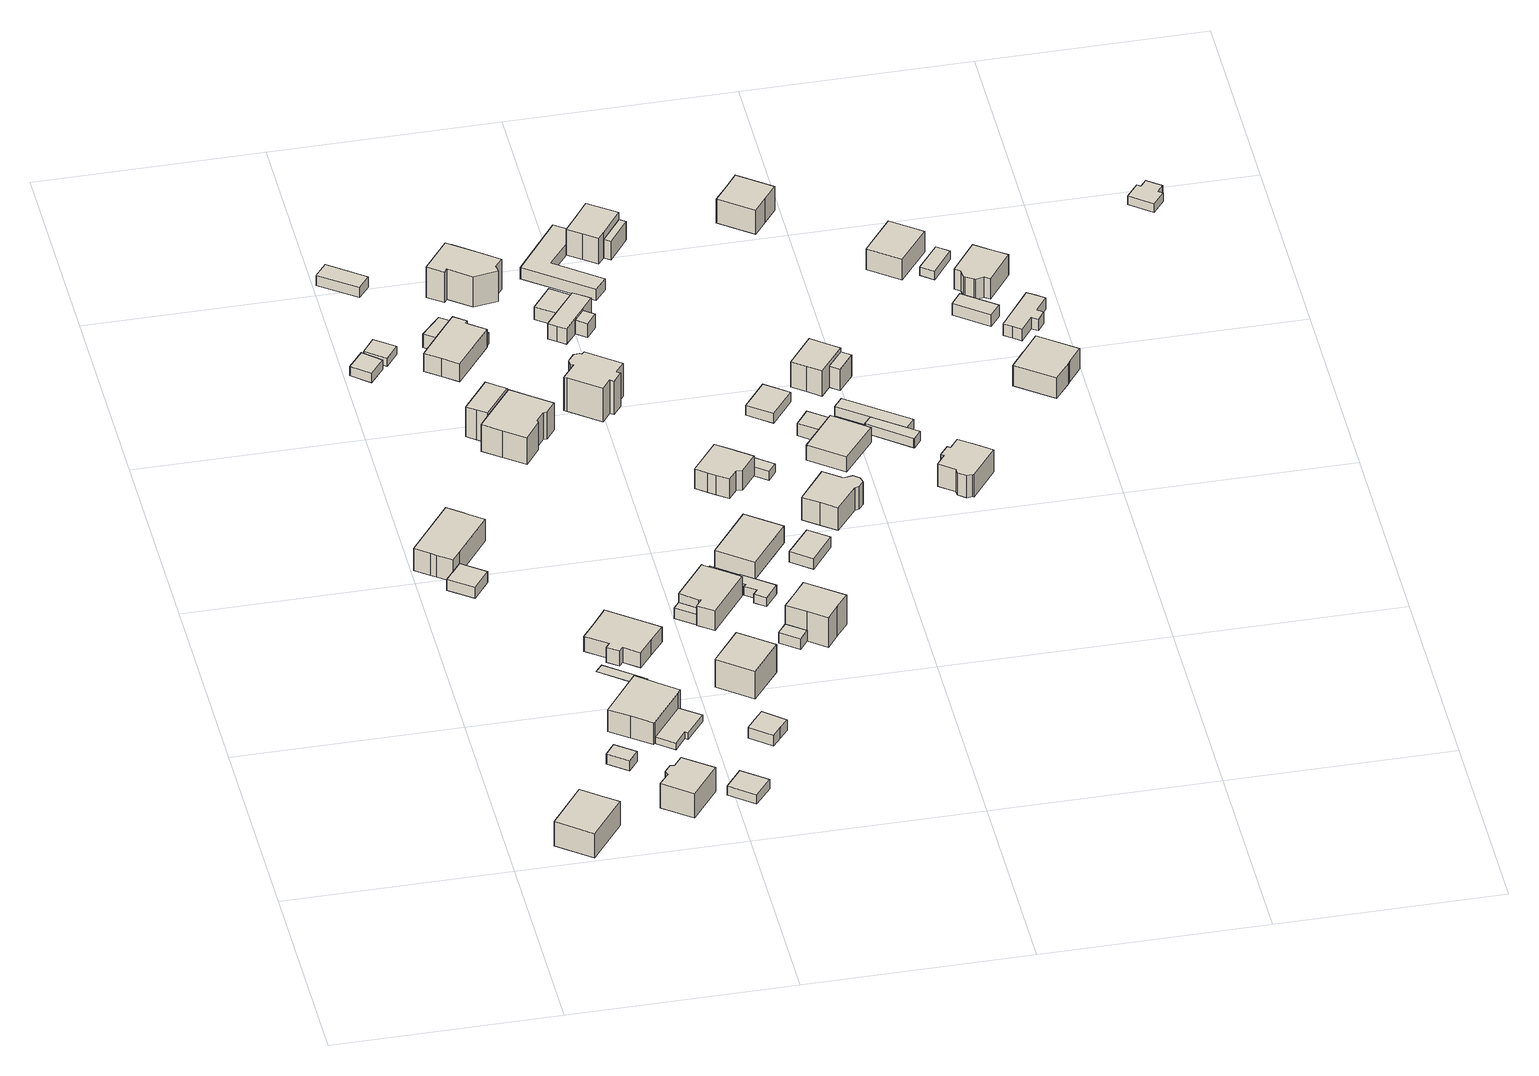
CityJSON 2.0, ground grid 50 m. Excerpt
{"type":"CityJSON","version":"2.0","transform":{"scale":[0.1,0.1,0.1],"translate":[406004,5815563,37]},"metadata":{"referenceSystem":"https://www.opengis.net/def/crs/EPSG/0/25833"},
"CityObjects":{
"building1":{"type":"Building","attributes":{"Gemeindeschluessel":"11000010","BezugspunktDach":"2200","function":"31001_1010","measuredHeight":6.83,"storeysAboveGround":1},"address":[{"country":"Germany","locality":"Berlin","thoroughfareNumber":"155","thoroughfareName":"Summter Straße"}],"geometry":[{"type":"Solid","lod":"1","boundaries":[[[[0,1,2,3,4]],[[5,6,7,8,9]],[[5,9,4,3]],[[6,5,3,2]],[[7,6,2,1]],[[8,7,1,0]],[[9,8,0,4]]]]}]},
"building2":{"type":"Building","attributes":{"Gemeindeschluessel":"11000010","BezugspunktDach":"2200","function":"31001_2463","measuredHeight":2.55,"storeysAboveGround":1},"address":[{"country":"Germany","locality":"Berlin","thoroughfareNumber":"153 (1)","thoroughfareName":"Summter Straße"}],"geometry":[{"type":"Solid","lod":"1","boundaries":[[[[10,11,12,13]],[[14,15,16,17]],[[14,17,13,12]],[[15,14,12,11]],[[16,15,11,10]],[[17,16,10,13]]]]}]},
"building3":{"type":"Building","attributes":{"Gemeindeschluessel":"11000010","BezugspunktDach":"2200","function":"31001_2463","measuredHeight":2.8,"storeysAboveGround":1},"address":[{"country":"Germany","locality":"Berlin","thoroughfareNumber":"148 (1)","thoroughfareName":"Summter Straße"}],"geometry":[{"type":"Solid","lod":"1","boundaries":[[[[18,19,20,21,22,23]],[[24,25,26,27,28,29]],[[24,29,23,22]],[[25,24,22,21]],[[26,25,21,20]],[[27,26,20,19]],[[28,27,19,18]],[[29,28,18,23]]]]}]},
"building4":{"type":"Building","attributes":{"Gemeindeschluessel":"11000010","BezugspunktDach":"2200","function":"31001_1010","measuredHeight":8.04,"storeysAboveGround":1},"address":[{"country":"Germany","locality":"Berlin","thoroughfareNumber":"148","thoroughfareName":"Summter Straße"}],"geometry":[{"type":"Solid","lod":"1","boundaries":[[[[30,31,32,33,34,35,36,37,38,39]],[[40,41,42,43,44,45,46,47,48,49]],[[40,49,39,38]],[[41,40,38,37]],[[42,41,37,36]],[[43,42,36,35]],[[44,43,35,34]],[[45,44,34,33]],[[46,45,33,32]],[[47,46,32,31]],[[48,47,31,30]],[[49,48,30,39]]]]}]},
"building5":{"type":"Building","attributes":{"Gemeindeschluessel":"11000010","BezugspunktDach":"2200","function":"31001_1010","measuredHeight":7.94,"storeysAboveGround":2},"address":[{"country":"Germany","locality":"Berlin","thoroughfareNumber":"153","thoroughfareName":"Summter Straße"}],"geometry":[{"type":"Solid","lod":"1","boundaries":[[[[50,51,52,53,54,55,56,57,58,59]],[[60,61,62,63,64,65,66,67,68,69]],[[60,69,59,58]],[[61,60,58,57]],[[62,61,57,56]],[[63,62,56,55]],[[64,63,55,54]],[[65,64,54,53]],[[66,65,53,52]],[[67,66,52,51]],[[68,67,51,50]],[[69,68,50,59]]]]}]},
"building6":{"type":"Building","attributes":{"Gemeindeschluessel":"11000010","BezugspunktDach":"2200","function":"31001_1010","measuredHeight":7.1,"storeysAboveGround":1},"address":[{"country":"Germany","locality":"Berlin","thoroughfareNumber":"151","thoroughfareName":"Summter Straße"}],"geometry":[{"type":"Solid","lod":"1","boundaries":[[[[70,71,72,73,74,75,76,77]],[[78,79,80,81,82,83,84,85]],[[78,85,77,76]],[[79,78,76,75]],[[80,79,75,74]],[[81,80,74,73]],[[82,81,73,72]],[[83,82,72,71]],[[84,83,71,70]],[[85,84,70,77]]]]}]},
"building7":{"type":"Building","attributes":{"Gemeindeschluessel":"11000010","BezugspunktDach":"2200","function":"31001_2723","measuredHeight":0.126,"storeysAboveGround":1},"address":[{"country":"Germany","locality":"Berlin","thoroughfareNumber":"149 (1)","thoroughfareName":"Summter Straße"}],"geometry":[{"type":"Solid","lod":"1","boundaries":[[[[86,87,88,89]],[[90,91,92,93]],[[90,93,89,88]],[[91,90,88,87]],[[92,91,87,86]],[[93,92,86,89]]]]}]},
"building8":{"type":"Building","attributes":{"Gemeindeschluessel":"11000010","BezugspunktDach":"2200","function":"31001_2463","measuredHeight":1.7,"storeysAboveGround":1},"address":[{"country":"Germany","locality":"Berlin","thoroughfareNumber":"151 (1)","thoroughfareName":"Summter Straße"}],"geometry":[{"type":"Solid","lod":"1","boundaries":[[[[94,95,96,97,98,99]],[[81,100,101,102,103,82]],[[81,82,99,98]],[[100,81,98,97]],[[101,100,97,96]],[[102,101,96,95]],[[103,102,95,94]],[[82,103,94,99]]]]}]},
"building9":{"type":"Building","attributes":{"Gemeindeschluessel":"11000010","BezugspunktDach":"2200","function":"51009_1611","measuredHeight":2.4,"storeysAboveGround":0},"address":[{"country":"Germany","locality":"Berlin"}],"geometry":[{"type":"Solid","lod":"1","boundaries":[[[[104,105,106,107]],[[108,109,110,111]],[[108,111,107,106]],[[109,108,106,105]],[[110,109,105,104]],[[111,110,104,107]]]]}]},
"building10":{"type":"Building","attributes":{"Gemeindeschluessel":"11000010","BezugspunktDach":"2200","function":"51009_1611","measuredHeight":2.41,"storeysAboveGround":0},"address":[{"country":"Germany","locality":"Berlin"}],"geometry":[{"type":"Solid","lod":"1","boundaries":[[[[112,113,114,115]],[[116,117,118,119]],[[116,119,115,114]],[[117,116,114,113]],[[118,117,113,112]],[[119,118,112,115]]]]}]},
"building11":{"type":"Building","attributes":{"Gemeindeschluessel":"11000010","BezugspunktDach":"2200","function":"31001_1010","measuredHeight":4.68,"storeysAboveGround":1},"address":[{"country":"Germany","locality":"Berlin","thoroughfareNumber":"149","thoroughfareName":"Summter Straße"}],"geometry":[{"type":"Solid","lod":"1","boundaries":[[[[120,121,122,123,124,125,126,127,128,129]],[[130,131,132,133,134,135,136,137,138,139]],[[130,139,129,128]],[[131,130,128,127]],[[132,131,127,126]],[[133,132,126,125]],[[134,133,125,124]],[[135,134,124,123]],[[136,135,123,122]],[[137,136,122,121]],[[138,137,121,120]],[[139,138,120,129]]]]}]},
"building12":{"type":"Building","attributes":{"Gemeindeschluessel":"11000010","BezugspunktDach":"2200","function":"31001_2463","measuredHeight":2.12,"storeysAboveGround":1},"address":[{"country":"Germany","locality":"Berlin","thoroughfareNumber":"142 (1)","thoroughfareName":"Summter Straße"}],"geometry":[{"type":"Solid","lod":"1","boundaries":[[[[140,141,142,143]],[[144,145,146,147]],[[144,147,143,142]],[[145,144,142,141]],[[146,145,141,140]],[[147,146,140,143]]]]}]},
"building13":{"type":"Building","attributes":{"Gemeindeschluessel":"11000010","BezugspunktDach":"2200","function":"31001_2000","measuredHeight":2.67,"storeysAboveGround":1},"address":[{"country":"Germany","locality":"Berlin","thoroughfareNumber":"111 (1)","thoroughfareName":"Lehnitzstraße"}],"geometry":[{"type":"Solid","lod":"1","boundaries":[[[[148,149,150,151]],[[152,153,154,155]],[[152,155,151,150]],[[153,152,150,149]],[[154,153,149,148]],[[155,154,148,151]]]]}]},
"building14":{"type":"Building","attributes":{"Gemeindeschluessel":"11000010","BezugspunktDach":"2200","function":"31001_2723","measuredHeight":3.36,"storeysAboveGround":1},"address":[{"country":"Germany","locality":"Berlin","thoroughfareNumber":"151 (2)","thoroughfareName":"Summter Straße"}],"geometry":[{"type":"Solid","lod":"1","boundaries":[[[[156,157,158,159,160,161]],[[162,163,164,165,166,167]],[[162,167,161,160]],[[163,162,160,159]],[[164,163,159,158]],[[165,164,158,157]],[[166,165,157,156]],[[167,166,156,161]]]]}]},
"building15":{"type":"Building","attributes":{"Gemeindeschluessel":"11000010","function":"31001_1010"},"address":[{"country":"Germany","locality":"Berlin","thoroughfareNumber":"144","thoroughfareName":"Summter Straße"}],"children":["building15-1","building15-2"]},
"building15-1":{"type":"BuildingPart","attributes":{"BezugspunktDach":"2200","measuredHeight":8.97,"storeysAboveGround":1},"parents":["building15"],"geometry":[{"type":"Solid","lod":"1","boundaries":[[[[168,169,170,171,172,173,174,175,176,177,178,179]],[[180,181,182,183,184,185,186,187,188,189,190,191]],[[180,191,179,178]],[[182,181,177,176]],[[183,182,176,175]],[[184,183,175,174]],[[185,184,174,173]],[[186,185,173,172]],[[187,186,172,171]],[[188,187,171,170]],[[189,188,170,169]],[[190,189,169,168]],[[191,190,168,179]],[[178,177,181,180]]]]}]},
"building15-2":{"type":"BuildingPart","attributes":{"BezugspunktDach":"2200","measuredHeight":8.46,"storeysAboveGround":1},"parents":["building15"],"geometry":[{"type":"MultiSurface","lod":"1","boundaries":[[[192,193,194,195,196,197]],[[198,199,181,180,200,201]],[[198,201,197,196]],[[199,198,196,195]],[[181,199,195,194]],[[180,178,177,194,193]],[[200,180,193,192]],[[201,200,192,197]],[[177,178,180,181]]]}]},
"building16":{"type":"Building","attributes":{"Gemeindeschluessel":"11000010","BezugspunktDach":"2200","function":"51009_1610","measuredHeight":2.78,"storeysAboveGround":0},"address":[{"country":"Germany","locality":"Berlin"}],"geometry":[{"type":"Solid","lod":"1","boundaries":[[[[202,203,204,205]],[[206,207,208,209]],[[206,209,205,204]],[[207,206,204,203]],[[208,207,203,202]],[[209,208,202,205]]]]}]},
"building17":{"type":"Building","attributes":{"Gemeindeschluessel":"11000010","function":"31001_1010"},"address":[{"country":"Germany","locality":"Berlin","thoroughfareNumber":"142","thoroughfareName":"Summter Straße"}],"children":["building17-1","building17-2"]},
"building17-1":{"type":"BuildingPart","attributes":{"BezugspunktDach":"2200","measuredHeight":5.97,"storeysAboveGround":1},"parents":["building17"],"geometry":[{"type":"MultiSurface","lod":"1","boundaries":[[[210,211,212,213,214,215,216,217,218]],[[219,220,221,222,223,224,225,226,227]],[[219,227,218,217]],[[228,229,230,219,217,216]],[[221,220,216,215]],[[222,221,215,214]],[[223,222,214,213]],[[224,223,213,212]],[[225,224,212,211]],[[226,225,211,210]],[[227,226,210,218]],[[220,219,230,229,228]]]}]},
"building17-2":{"type":"BuildingPart","attributes":{"BezugspunktDach":"2200","measuredHeight":3.5,"storeysAboveGround":1},"parents":["building17"],"geometry":[{"type":"Solid","lod":"1","boundaries":[[[[230,229,231,232]],[[233,220,219,234]],[[233,234,232,231]],[[220,233,231,229]],[[234,219,230,232]],[[220,229,230,219]]]]}]},
"building18":{"type":"Building","attributes":{"Gemeindeschluessel":"11000010","BezugspunktDach":"2200","function":"31001_1010","measuredHeight":8.16,"storeysAboveGround":2},"address":[{"country":"Germany","locality":"Berlin","thoroughfareNumber":"147B","thoroughfareName":"Summter Straße"}],"geometry":[{"type":"Solid","lod":"1","boundaries":[[[[235,236,237,238]],[[239,240,241,242]],[[239,242,238,237]],[[240,239,237,236]],[[241,240,236,235]],[[242,241,235,238]]]]}]},
"building19":{"type":"Building","attributes":{"Gemeindeschluessel":"11000010","BezugspunktDach":"2200","function":"31001_1010","measuredHeight":6.59,"storeysAboveGround":1},"address":[{"country":"Germany","locality":"Berlin","thoroughfareNumber":"147","thoroughfareName":"Summter Straße"}],"geometry":[{"type":"Solid","lod":"1","boundaries":[[[[243,244,245,246,247,248,249,250,251,252]],[[253,254,255,256,257,258,259,260,261,262]],[[253,262,252,251]],[[254,253,251,250]],[[255,254,250,249]],[[256,255,249,248]],[[257,256,248,247]],[[258,257,247,246]],[[259,258,246,245]],[[260,259,245,244]],[[261,260,244,243]],[[262,261,243,252]]]]}]},
"building20":{"type":"Building","attributes":{"Gemeindeschluessel":"11000010","BezugspunktDach":"2200","function":"51009_1610","measuredHeight":3,"storeysAboveGround":0},"address":[{"country":"Germany","locality":"Berlin"}],"geometry":[{"type":"Solid","lod":"1","boundaries":[[[[263,264,265,266]],[[267,268,269,270]],[[267,270,266,265]],[[268,267,265,264]],[[269,268,264,263]],[[270,269,263,266]]]]}]},
"building21":{"type":"Building","attributes":{"Gemeindeschluessel":"11000010","BezugspunktDach":"2200","function":"31001_2463","measuredHeight":3.05,"storeysAboveGround":1},"address":[{"country":"Germany","locality":"Berlin","thoroughfareNumber":"147 (1)","thoroughfareName":"Summter Straße"}],"geometry":[{"type":"Solid","lod":"1","boundaries":[[[[271,272,273,274]],[[275,276,277,278]],[[275,278,274,273]],[[276,275,273,272]],[[277,276,272,271]],[[278,277,271,274]]]]}]},
"building22":{"type":"Building","attributes":{"Gemeindeschluessel":"11000010","BezugspunktDach":"2200","function":"31001_1010","measuredHeight":7.84,"storeysAboveGround":1},"address":[{"country":"Germany","locality":"Berlin","thoroughfareNumber":"138B","thoroughfareName":"Summter Straße"}],"geometry":[{"type":"Solid","lod":"1","boundaries":[[[[279,280,281,282,283,284,285,286,287]],[[288,289,290,291,292,293,294,295,296]],[[288,296,287,286]],[[289,288,286,285]],[[290,289,285,284]],[[291,290,284,283]],[[292,291,283,282]],[[293,292,282,281]],[[294,293,281,280]],[[295,294,280,279]],[[296,295,279,287]]]]}]},
"building23":{"type":"Building","attributes":{"Gemeindeschluessel":"11000010","BezugspunktDach":"2200","function":"31001_2143","measuredHeight":3.22,"storeysAboveGround":1},"address":[{"country":"Germany","locality":"Berlin","thoroughfareNumber":"147A (1)","thoroughfareName":"Summter Straße"}],"geometry":[{"type":"Solid","lod":"1","boundaries":[[[[297,298,299,300]],[[301,302,303,304]],[[301,304,300,299]],[[302,301,299,298]],[[303,302,298,297]],[[304,303,297,300]]]]}]},
"building24":{"type":"Building","attributes":{"Gemeindeschluessel":"11000010","BezugspunktDach":"2200","function":"31001_2723","measuredHeight":2.35,"storeysAboveGround":1},"address":[{"country":"Germany","locality":"Berlin","thoroughfareNumber":"147 (2)","thoroughfareName":"Summter Straße"}],"geometry":[{"type":"Solid","lod":"1","boundaries":[[[[305,306,307,308,309,310,311,312]],[[313,314,315,316,317,318,319,320]],[[313,320,312,311]],[[314,313,311,310]],[[315,314,310,309]],[[316,315,309,308]],[[317,316,308,307]],[[318,317,307,306]],[[319,318,306,305]],[[320,319,305,312]]]]}]},
"building25":{"type":"Building","attributes":{"Gemeindeschluessel":"11000010","BezugspunktDach":"2200","function":"51009_1610","measuredHeight":4.81,"storeysAboveGround":0},"address":[{"country":"Germany","locality":"Berlin"}],"geometry":[{"type":"Solid","lod":"1","boundaries":[[[[321,322,323,324]],[[325,326,327,328]],[[325,328,324,323]],[[326,325,323,322]],[[327,326,322,321]],[[328,327,321,324]]]]}]},
"building26":{"type":"Building","attributes":{"Gemeindeschluessel":"11000010","BezugspunktDach":"2200","function":"31001_1010","measuredHeight":9.24,"storeysAboveGround":2},"address":[{"country":"Germany","locality":"Berlin","thoroughfareNumber":"142A","thoroughfareName":"Summter Straße"}],"geometry":[{"type":"Solid","lod":"1","boundaries":[[[[329,330,331,332,333,334,335,336,337,338,339,340,341,342,343]],[[344,345,346,347,348,349,350,351,352,353,354,355,356,357,358]],[[344,358,343,342]],[[345,344,342,341]],[[346,345,341,340]],[[347,346,340,339]],[[348,347,339,338]],[[349,348,338,337]],[[350,349,337,336]],[[351,350,336,335]],[[352,351,335,334]],[[353,352,334,333]],[[354,353,333,332]],[[355,354,332,331]],[[356,355,331,330]],[[357,356,330,329]],[[358,357,329,343]]]]}]},
"building27":{"type":"Building","attributes":{"Gemeindeschluessel":"11000010","BezugspunktDach":"2200","function":"31001_1010","measuredHeight":5.72,"storeysAboveGround":1},"address":[{"country":"Germany","locality":"Berlin","thoroughfareNumber":"145","thoroughfareName":"Summter Straße"}],"geometry":[{"type":"Solid","lod":"1","boundaries":[[[[359,360,361,362,363]],[[364,365,366,367,368]],[[364,368,363,362]],[[365,364,362,361]],[[366,365,361,360]],[[367,366,360,359]],[[368,367,359,363]]]]}]},
"building28":{"type":"Building","attributes":{"Gemeindeschluessel":"11000010","BezugspunktDach":"2200","function":"31001_1010","measuredHeight":8.57,"storeysAboveGround":1},"address":[{"country":"Germany","locality":"Berlin","thoroughfareNumber":"147A","thoroughfareName":"Summter Straße"}],"geometry":[{"type":"Solid","lod":"1","boundaries":[[[[369,370,371,372,373,374,375]],[[376,377,378,379,380,302,301]],[[376,301,375,374]],[[377,376,374,373]],[[378,377,373,372]],[[379,378,372,371]],[[380,379,371,370]],[[302,380,370,369]],[[301,302,369,375]]]]}]},
"building29":{"type":"Building","attributes":{"Gemeindeschluessel":"11000010","BezugspunktDach":"2200","function":"31001_2000","measuredHeight":3.79,"storeysAboveGround":1},"address":[{"country":"Germany","locality":"Berlin","thoroughfareNumber":"140 (1)","thoroughfareName":"Summter Straße"}],"geometry":[{"type":"Solid","lod":"1","boundaries":[[[[381,382,383,384]],[[385,386,387,388]],[[385,388,384,383]],[[386,385,383,382]],[[387,386,382,381]],[[388,387,381,384]]]]}]},
"building30":{"type":"Building","attributes":{"Gemeindeschluessel":"11000010","function":"31001_1010"},"address":[{"country":"Germany","locality":"Berlin","thoroughfareNumber":"140","thoroughfareName":"Summter Straße"}],"children":["building30-1","building30-2"]},
"building30-1":{"type":"BuildingPart","attributes":{"BezugspunktDach":"2200","measuredHeight":4.47,"storeysAboveGround":1},"parents":["building30"],"geometry":[{"type":"MultiSurface","lod":"1","boundaries":[[[389,390,391,392,393,394,395,396]],[[387,386,397,398,399,400,401,402]],[[387,402,396,395]],[[386,387,395,394]],[[397,386,394,393]],[[398,397,393,392]],[[399,398,392,391]],[[400,403,404,405,406,399,391,390]],[[401,400,390,389]],[[402,401,389,396]],[[407,408,405,404,403]],[[408,399,406,405]]]}]},
"building30-2":{"type":"BuildingPart","attributes":{"BezugspunktDach":"2200","measuredHeight":3.58,"storeysAboveGround":1},"parents":["building30"],"geometry":[{"type":"Solid","lod":"1","boundaries":[[[[409,410,406,405,404]],[[408,399,411,412,403]],[[411,399,406,410]],[[412,411,410,409]],[[403,412,409,404]],[[408,403,404,405]],[[399,408,405,406]]]]}]},
"building31":{"type":"Building","attributes":{"Gemeindeschluessel":"11000010","BezugspunktDach":"2200","function":"31001_1010","measuredHeight":7.46,"storeysAboveGround":1},"address":[{"country":"Germany","locality":"Berlin","thoroughfareNumber":"143A","thoroughfareName":"Summter Straße"}],"geometry":[{"type":"Solid","lod":"1","boundaries":[[[[413,414,415,416,417,418,419,420,421,422,423]],[[424,425,426,427,428,429,430,431,432,433,434]],[[424,434,423,422]],[[425,424,422,421]],[[426,425,421,420]],[[427,426,420,419]],[[428,427,419,418]],[[429,428,418,417]],[[430,429,417,416]],[[431,430,416,415]],[[432,431,415,414]],[[433,432,414,413]],[[434,433,413,423]]]]}]},
"building32":{"type":"Building","attributes":{"Gemeindeschluessel":"11000010","BezugspunktDach":"2200","function":"31001_2463","measuredHeight":2.7,"storeysAboveGround":1},"address":[{"country":"Germany","locality":"Berlin","thoroughfareNumber":"145 (1)","thoroughfareName":"Summter Straße"}],"geometry":[{"type":"Solid","lod":"1","boundaries":[[[[435,436,437,438]],[[439,440,441,442]],[[439,442,438,437]],[[440,439,437,436]],[[441,440,436,435]],[[442,441,435,438]]]]}]},
"building33":{"type":"Building","attributes":{"Gemeindeschluessel":"11000010","BezugspunktDach":"2200","function":"31001_2700","measuredHeight":2.93,"storeysAboveGround":1},"address":[{"country":"Germany","locality":"Berlin","thoroughfareNumber":"104 (1)","thoroughfareName":"Paul-Wegener-Straße"}],"geometry":[{"type":"Solid","lod":"1","boundaries":[[[[443,444,445,446,447,448,449]],[[450,451,452,453,454,455,456]],[[450,456,449,448]],[[451,450,448,447]],[[452,451,447,446]],[[453,452,446,445]],[[454,453,445,444]],[[455,454,444,443]],[[456,455,443,449]]]]}]},
"building34":{"type":"Building","attributes":{"Gemeindeschluessel":"11000010","BezugspunktDach":"2200","function":"31001_2463","measuredHeight":2.35,"storeysAboveGround":1},"address":[{"country":"Germany","locality":"Berlin","thoroughfareNumber":"143A (1)","thoroughfareName":"Summter Straße"}],"geometry":[{"type":"Solid","lod":"1","boundaries":[[[[457,458,459,460,461]],[[462,463,464,465,466]],[[462,466,461,460]],[[463,462,460,459]],[[464,463,459,458]],[[465,464,458,457]],[[466,465,457,461]]]]}]},
"building35":{"type":"Building","attributes":{"Gemeindeschluessel":"11000010","BezugspunktDach":"2200","function":"31001_1010","measuredHeight":8.35,"storeysAboveGround":1},"address":[{"country":"Germany","locality":"Berlin","thoroughfareNumber":"143","thoroughfareName":"Summter Straße"}],"geometry":[{"type":"Solid","lod":"1","boundaries":[[[[467,468,469,470,471,472,473,474,475,476,477]],[[478,479,480,481,482,483,484,485,486,487,488]],[[478,488,477,476]],[[479,478,476,475]],[[480,479,475,474]],[[481,480,474,473]],[[482,481,473,472]],[[483,482,472,471]],[[484,483,471,470]],[[485,484,470,469]],[[486,485,469,468]],[[487,486,468,467]],[[488,487,467,477]]]]}]},
"building36":{"type":"Building","attributes":{"Gemeindeschluessel":"11000010","function":"31001_1010"},"address":[{"country":"Germany","locality":"Berlin","thoroughfareNumber":"104","thoroughfareName":"Paul-Wegener-Straße"}],"children":["building36-1","building36-2"]},
"building36-1":{"type":"BuildingPart","attributes":{"BezugspunktDach":"2200","measuredHeight":8.48,"storeysAboveGround":2},"parents":["building36"],"geometry":[{"type":"MultiSurface","lod":"1","boundaries":[[[489,490,491,492,493,494,495,496]],[[497,498,499,500,501,502,503,504]],[[497,504,496,495]],[[498,497,495,494]],[[499,498,494,493]],[[500,499,493,492]],[[501,505,506,492,491]],[[502,501,491,490]],[[503,502,490,489]],[[504,503,489,496]],[[500,506,505,501]]]}]},
"building36-2":{"type":"BuildingPart","attributes":{"BezugspunktDach":"2200","measuredHeight":4.79,"storeysAboveGround":2},"parents":["building36"],"geometry":[{"type":"Solid","lod":"1","boundaries":[[[[507,508,506,505]],[[500,509,510,501]],[[509,500,506,508]],[[510,509,508,507]],[[501,510,507,505]],[[500,501,505,506]]]]}]},
"building37":{"type":"Building","attributes":{"Gemeindeschluessel":"11000010","BezugspunktDach":"2200","function":"31001_2463","measuredHeight":2.48,"storeysAboveGround":1},"address":[{"country":"Germany","locality":"Berlin","thoroughfareNumber":"141 (1)","thoroughfareName":"Summter Straße"}],"geometry":[{"type":"Solid","lod":"1","boundaries":[[[[511,512,513,514]],[[515,516,517,518]],[[515,518,514,513]],[[516,515,513,512]],[[517,516,512,511]],[[518,517,511,514]]]]}]},
"building38":{"type":"Building","attributes":{"Gemeindeschluessel":"11000010","function":"31001_1010"},"address":[{"country":"Germany","locality":"Berlin","thoroughfareNumber":"141","thoroughfareName":"Summter Straße"}],"children":["building38-1","building38-2"]},
"building38-1":{"type":"BuildingPart","attributes":{"BezugspunktDach":"2200","measuredHeight":4.64,"storeysAboveGround":1},"parents":["building38"],"geometry":[{"type":"MultiSurface","lod":"1","boundaries":[[[519,520,521,522]],[[523,524,525,526]],[[527,528,529,526,522,521]],[[524,523,521,520]],[[525,524,520,519]],[[526,525,519,522]],[[523,529,528,527]]]}]},
"building38-2":{"type":"BuildingPart","attributes":{"BezugspunktDach":"2200","measuredHeight":3.15,"storeysAboveGround":1},"parents":["building38"],"geometry":[{"type":"Solid","lod":"1","boundaries":[[[[528,527,530,531]],[[532,523,529,533]],[[532,533,531,530]],[[523,532,530,527]],[[533,529,528,531]],[[529,523,527,528]]]]}]},
"building39":{"type":"Building","attributes":{"Gemeindeschluessel":"11000010","function":"31001_1010"},"address":[{"country":"Germany","locality":"Berlin","thoroughfareNumber":"139","thoroughfareName":"Summter Straße"}],"children":["building39-1","building39-2"]},
"building39-1":{"type":"BuildingPart","attributes":{"BezugspunktDach":"2200","measuredHeight":7.63,"storeysAboveGround":1},"parents":["building39"],"geometry":[{"type":"MultiSurface","lod":"1","boundaries":[[[534,535,536,537,538,539]],[[540,541,542,543,544,545]],[[540,545,539,538]],[[541,540,538,537]],[[542,541,537,536]],[[543,546,547,548,536,535]],[[544,543,535,534]],[[545,544,534,539]],[[542,548,547,546]]]}]},
"building39-2":{"type":"BuildingPart","attributes":{"BezugspunktDach":"2200","measuredHeight":5.68,"storeysAboveGround":1},"parents":["building39"],"geometry":[{"type":"Solid","lod":"1","boundaries":[[[[549,550,548,547]],[[542,551,552,546]],[[551,542,548,550]],[[552,551,550,549]],[[546,552,549,547]],[[542,546,547,548]]]]}]},
"building40":{"type":"Building","attributes":{"Gemeindeschluessel":"11000010","BezugspunktDach":"2200","function":"31001_2463","measuredHeight":2.52,"storeysAboveGround":1},"address":[{"country":"Germany","locality":"Berlin","thoroughfareNumber":"139 (1)","thoroughfareName":"Summter Straße"}],"geometry":[{"type":"Solid","lod":"1","boundaries":[[[[553,554,555,556]],[[557,558,559,560]],[[557,560,556,555]],[[558,557,555,554]],[[559,558,554,553]],[[560,559,553,556]]]]}]},
"building41":{"type":"Building","attributes":{"Gemeindeschluessel":"11000010","BezugspunktDach":"2200","function":"31001_2723","measuredHeight":2.45,"storeysAboveGround":1},"address":[{"country":"Germany","locality":"Berlin","thoroughfareNumber":"141 (2)","thoroughfareName":"Summter Straße"}],"geometry":[{"type":"Solid","lod":"1","boundaries":[[[[561,562,563,564,565]],[[566,567,568,569,570]],[[566,570,565,564]],[[567,566,564,563]],[[568,567,563,562]],[[569,568,562,561]],[[570,569,561,565]]]]}]},
"building42":{"type":"Building","attributes":{"Gemeindeschluessel":"11000010","BezugspunktDach":"2200","function":"31001_1010","measuredHeight":8.61,"storeysAboveGround":1},"address":[{"country":"Germany","locality":"Berlin","thoroughfareNumber":"141A","thoroughfareName":"Summter Straße"}],"geometry":[{"type":"Solid","lod":"1","boundaries":[[[[571,572,573,574,575,576,577,578,579,580,581,582,583]],[[584,585,586,587,588,589,590,591,592,593,594,595,596]],[[584,596,583,582]],[[585,584,582,581]],[[586,585,581,580]],[[587,586,580,579]],[[588,587,579,578]],[[589,588,578,577]],[[590,589,577,576]],[[591,590,576,575]],[[592,591,575,574]],[[593,592,574,573]],[[594,593,573,572]],[[595,594,572,571]],[[596,595,571,583]]]]}]},
"building43":{"type":"Building","attributes":{"Gemeindeschluessel":"11000010","BezugspunktDach":"2200","function":"31001_1010","measuredHeight":8.28,"storeysAboveGround":1},"address":[{"country":"Germany","locality":"Berlin","thoroughfareNumber":"106","thoroughfareName":"Paul-Wegener-Straße"}],"geometry":[{"type":"Solid","lod":"1","boundaries":[[[[597,598,599,600,601,602]],[[603,604,605,606,607,608]],[[603,608,602,601]],[[604,603,601,600]],[[605,604,600,599]],[[606,605,599,598]],[[607,606,598,597]],[[608,607,597,602]]]]}]},
"building44":{"type":"Building","attributes":{"Gemeindeschluessel":"11000010","BezugspunktDach":"2200","function":"31001_1010","measuredHeight":6.83,"storeysAboveGround":1},"address":[{"country":"Germany","locality":"Berlin","thoroughfareNumber":"135","thoroughfareName":"Summter Straße"}],"geometry":[{"type":"Solid","lod":"1","boundaries":[[[[609,610,611,612]],[[613,614,615,616]],[[613,616,612,611]],[[614,613,611,610]],[[615,614,610,609]],[[616,615,609,612]]]]}]},
"building45":{"type":"Building","attributes":{"Gemeindeschluessel":"11000010","BezugspunktDach":"2200","function":"31001_1310","measuredHeight":3,"storeysAboveGround":1},"address":[{"country":"Germany","locality":"Berlin","thoroughfareNumber":"108 (1)","thoroughfareName":"Paul-Wegener-Straße"}],"geometry":[{"type":"Solid","lod":"1","boundaries":[[[[617,618,619,620]],[[621,622,623,624]],[[621,624,620,619]],[[622,621,619,618]],[[623,622,618,617]],[[624,623,617,620]]]]}]},
"building46":{"type":"Building","attributes":{"Gemeindeschluessel":"11000010","BezugspunktDach":"2200","function":"31001_2463","measuredHeight":2.14,"storeysAboveGround":1},"address":[{"country":"Germany","locality":"Berlin","thoroughfareNumber":"135 (1)","thoroughfareName":"Summter Straße"}],"geometry":[{"type":"Solid","lod":"1","boundaries":[[[[625,626,627,628]],[[629,630,631,632]],[[629,632,628,627]],[[630,629,627,626]],[[631,630,626,625]],[[632,631,625,628]]]]}]},
"building47":{"type":"Building","attributes":{"Gemeindeschluessel":"11000010","BezugspunktDach":"2200","function":"31001_1010","measuredHeight":7.23,"storeysAboveGround":1},"address":[{"country":"Germany","locality":"Berlin","thoroughfareNumber":"112","thoroughfareName":"Paul-Wegener-Straße"}],"geometry":[{"type":"Solid","lod":"1","boundaries":[[[[633,634,635,636,637,638,639,640]],[[641,642,643,644,645,646,647,648]],[[641,648,640,639]],[[642,641,639,638]],[[643,642,638,637]],[[644,643,637,636]],[[645,644,636,635]],[[646,645,635,634]],[[647,646,634,633]],[[648,647,633,640]]]]}]},
"building48":{"type":"Building","attributes":{"Gemeindeschluessel":"11000010","BezugspunktDach":"2200","function":"31001_1010","measuredHeight":7.03,"storeysAboveGround":1},"address":[{"country":"Germany","locality":"Berlin","thoroughfareNumber":"108","thoroughfareName":"Paul-Wegener-Straße"}],"geometry":[{"type":"Solid","lod":"1","boundaries":[[[[649,650,651,652,653,654,655,656,657,658,659,660]],[[661,662,663,664,665,666,667,668,669,670,671,672]],[[661,672,660,659]],[[662,661,659,658]],[[663,662,658,657]],[[664,663,657,656]],[[665,664,656,655]],[[666,665,655,654]],[[667,666,654,653]],[[668,667,653,652]],[[669,668,652,651]],[[670,669,651,650]],[[671,670,650,649]],[[672,671,649,660]]]]}]},
"building49":{"type":"Building","attributes":{"Gemeindeschluessel":"11000010","BezugspunktDach":"2200","function":"31001_1010","measuredHeight":3.53,"storeysAboveGround":1},"address":[{"country":"Germany","locality":"Berlin","thoroughfareNumber":"110","thoroughfareName":"Paul-Wegener-Straße"}],"geometry":[{"type":"Solid","lod":"1","boundaries":[[[[673,674,675,676,677,678,679,680,681,682]],[[683,684,685,686,687,688,689,690,691,692]],[[683,692,682,681]],[[684,683,681,680]],[[685,684,680,679]],[[686,685,679,678]],[[687,686,678,677]],[[688,687,677,676]],[[689,688,676,675]],[[690,689,675,674]],[[691,690,674,673]],[[692,691,673,682]]]]}]},
"building50":{"type":"Building","attributes":{"Gemeindeschluessel":"11000010","BezugspunktDach":"2200","function":"31001_1310","measuredHeight":2.17,"storeysAboveGround":1},"address":[{"country":"Germany","locality":"Berlin","thoroughfareNumber":"109 (1)","thoroughfareName":"Paul-Wegener-Straße"}],"geometry":[{"type":"Solid","lod":"1","boundaries":[[[[693,694,695,696,697,698,699,700]],[[701,702,703,704,705,706,707,708]],[[701,708,700,699]],[[702,701,699,698]],[[703,702,698,697]],[[704,703,697,696]],[[705,704,696,695]],[[706,705,695,694]],[[707,706,694,693]],[[708,707,693,700]]]]}]}
},
"vertices":[
[171,5,74],[245,102,74],[207,131,74],[170,160,74],[97,63,74],[170,160,11],[207,131,11],[245,102,11],[171,5,11],[97,63,11],
[299,265,49],[321,293,49],[278,326,49],[257,298,49],[278,326,23],[321,293,23],[299,265,23],[257,298,23],
[107,905,51],[143,953,51],[92,992,51],[74,968,51],[73,968,51],[55,944,51],[73,968,23],[74,968,23],[92,992,23],[143,953,23],[107,905,23],[55,944,23],
[32,999,81],[43,991,81],[73,968,81],[74,968,81],[92,992,81],[167,1090,81],[136,1114,81],[126,1122,81],[95,1146,81],[1,1023,81],[95,1146,24],[126,1122,24],[136,1114,24],[167,1090,24],[92,992,24],[74,968,24],[73,968,24],[43,991,24],[32,999,24],[1,1023,24],
[398,80,86],[459,159,86],[396,207,86],[395,206,86],[377,183,86],[368,185,86],[354,167,86],[358,157,86],[336,130,86],[335,129,86],[336,130,23],[358,157,23],[354,167,23],[368,185,23],[377,183,23],[395,206,23],[396,207,23],[459,159,23],[398,80,23],[335,129,23],
[325,375,79],[367,343,79],[370,346,79],[437,433,79],[444,442,79],[402,475,79],[360,509,79],[282,406,79],[360,509,22],[402,475,22],[444,442,22],[437,433,22],[370,346,22],[367,343,22],[325,375,22],[282,406,22],
[386,541,25],[400,561,25],[316,626,25],[301,608,25],[316,626,24],[400,561,24],[386,541,24],[301,608,24],
[409,316,39],[434,350,39],[440,345,39],[482,399,39],[437,433,39],[370,346,39],[482,399,22],[440,345,22],[434,350,22],[409,316,22],
[47,1664,49],[79,1704,49],[41,1738,49],[8,1697,49],[41,1738,25],[79,1704,25],[47,1664,25],[8,1697,25],
[534,99,48],[571,144,48],[516,187,48],[480,141,48],[516,187,24],[571,144,24],[534,99,24],[480,141,24],
[336,646,63],[328,635,63],[352,617,63],[361,627,63],[394,602,63],[424,640,63],[455,679,63],[350,760,63],[320,720,63],[290,681,63],[320,720,24],[350,760,24],[455,679,24],[424,640,24],[394,602,24],[361,627,24],[352,617,24],[328,635,24],[336,646,24],[290,681,24],
[90,1712,46],[118,1748,46],[74,1781,46],[47,1745,46],[74,1781,25],[118,1748,25],[90,1712,25],[47,1745,25],
[83,1955,50],[108,1986,50],[29,2046,50],[3,2014,50],[29,2046,23],[108,1986,23],[83,1955,23],[3,2014,23],
[609,287,50],[628,310,50],[647,333,50],[601,372,50],[582,349,50],[563,325,50],[582,349,22],[601,372,22],[647,333,22],[628,310,22],[609,287,22],[563,325,22],
[261,1362,93],[306,1328,93],[339,1372,93],[338,1381,93],[356,1404,93],[365,1405,93],[385,1432,93],[341,1466,93],[302,1496,93],[298,1491,93],[241,1417,93],[222,1392,93],[241,1417,23],[298,1491,23],[302,1496,23],[341,1466,23],[385,1432,23],[365,1405,23],[356,1404,23],[338,1381,23],[339,1372,23],[306,1328,23],[261,1362,23],[222,1392,23],
[221,1432,101],[241,1417,101],[298,1491,101],[278,1506,101],[258,1521,101],[201,1447,101],[258,1521,23],[278,1506,23],[221,1432,23],[201,1447,23],
[537,721,51],[550,738,51],[509,769,51],[496,752,51],[509,769,24],[550,738,24],[537,721,24],[496,752,24],
[195,1660,68],[228,1635,68],[307,1738,68],[274,1763,68],[268,1768,68],[273,1774,68],[246,1795,68],[206,1743,68],[162,1685,68],[206,1743,21],[246,1795,21],[273,1774,21],[268,1768,21],[274,1763,21],[307,1738,21],[228,1635,21],[195,1660,21],[162,1685,21],[246,1795,54],[246,1795,56],[206,1743,56],
[221,1814,56],[177,1765,56],[221,1814,21],[177,1765,21],
[604,450,96],[666,530,96],[593,587,96],[531,507,96],[593,587,23],[666,530,23],[604,450,23],[531,507,23],
[546,740,74],[550,738,74],[537,721,74],[571,695,74],[650,799,74],[613,828,74],[610,830,74],[579,853,74],[576,856,74],[509,769,74],[576,856,23],[579,853,23],[610,830,23],[613,828,23],[650,799,23],[571,695,23],[537,721,23],[550,738,23],[546,740,23],[509,769,23],
[307,1738,54],[312,1744,54],[273,1774,54],[268,1768,54],[273,1774,24],[312,1744,24],[307,1738,24],[268,1768,24],
[610,830,50],[629,854,50],[598,878,50],[579,853,50],[598,878,24],[629,854,24],[610,830,24],[579,853,24],
[256,1923,86],[263,1933,86],[311,1896,86],[366,1904,86],[364,1920,86],[381,1942,86],[345,1970,86],[278,2021,86],[222,1948,86],[278,2021,7],[345,1970,7],[381,1942,7],[364,1920,7],[366,1904,7],[311,1896,7],[263,1933,7],[256,1923,7],[222,1948,7],
[731,596,51],[750,621,51],[710,651,51],[691,627,51],[710,651,23],[750,621,23],[731,596,23],[691,627,23],
[659,806,46],[654,801,46],[678,783,46],[669,771,46],[692,753,46],[721,791,46],[655,842,46],[638,821,46],[655,842,23],[721,791,23],[692,753,23],[669,771,23],[678,783,23],[654,801,23],[659,806,23],[638,821,23],
[345,1970,58],[365,1996,58],[298,2048,58],[278,2021,58],[298,2048,25],[365,1996,25],[345,1970,25],[278,2021,25],
[424,1487,111],[490,1436,111],[509,1462,111],[517,1456,111],[536,1481,111],[528,1487,111],[548,1512,111],[477,1567,111],[471,1560,111],[467,1564,111],[453,1562,111],[439,1544,111],[441,1531,111],[446,1527,111],[418,1491,111],[446,1527,24],[441,1531,24],[439,1544,24],[453,1562,24],[467,1564,24],[471,1560,24],[477,1567,24],[548,1512,24],[528,1487,24],[536,1481,24],[517,1456,24],[509,1462,24],[490,1436,24],[424,1487,24],[418,1491,24],
[688,849,67],[772,958,67],[735,986,67],[698,1015,67],[614,906,67],[698,1015,23],[735,986,23],[772,958,23],[688,849,23],[614,906,23],
[750,621,100],[789,591,100],[815,625,100],[842,659,100],[763,720,100],[737,686,100],[710,651,100],[737,686,23],[763,720,23],[842,659,23],[815,625,23],[789,591,23],
[464,1772,59],[506,1826,59],[463,1859,59],[421,1804,59],[463,1859,26],[506,1826,26],[464,1772,26],[421,1804,26],
[452,1721,66],[469,1708,66],[516,1768,66],[541,1800,66],[524,1813,66],[506,1826,66],[464,1772,66],[435,1734,66],[524,1813,26],[541,1800,26],[516,1768,26],[469,1708,26],[452,1721,26],[435,1734,26],[494,1739,26],[494,1739,62],[501,1749,62],[516,1768,62],[501,1748,26],[501,1749,26],
[517,1721,62],[539,1750,62],[539,1750,26],[517,1721,26],
[652,1156,76],[668,1144,76],[692,1126,76],[711,1151,76],[725,1149,76],[758,1192,76],[724,1218,76],[722,1220,76],[709,1230,76],[685,1248,76],[628,1175,76],[685,1248,25],[709,1230,25],[722,1220,25],[724,1218,25],[758,1192,25],[725,1149,25],[711,1151,25],[692,1126,25],[668,1144,25],[652,1156,25],[628,1175,25],
[814,857,50],[864,923,50],[820,957,50],[769,892,50],[820,957,23],[864,923,23],[814,857,23],[769,892,23],
[560,1843,53],[586,1875,53],[487,1951,53],[531,2006,53],[560,2045,53],[518,2077,53],[422,1948,53],[518,2077,24],[560,2045,24],[531,2006,24],[487,1951,24],[586,1875,24],[560,1843,24],[422,1948,24],
[758,1192,47],[785,1171,47],[803,1194,47],[740,1243,47],[722,1220,47],[740,1243,24],[803,1194,24],[785,1171,24],[758,1192,24],[722,1220,24],
[858,1001,82],[891,976,82],[938,1036,82],[948,1038,82],[959,1052,82],[956,1066,82],[943,1077,82],[922,1074,82],[917,1078,82],[883,1104,82],[824,1027,82],[883,1104,23],[917,1078,23],[922,1074,23],[943,1077,23],[956,1066,23],[959,1052,23],[948,1038,23],[938,1036,23],[891,976,23],[858,1001,23],[824,1027,23],
[561,1984,92],[591,1962,92],[605,1981,92],[650,2041,92],[619,2063,92],[589,2085,92],[560,2045,92],[531,2006,92],[560,2045,25],[589,2085,25],[619,2063,25],[650,2041,25],[605,1981,25],[591,1962,25],[561,1984,25],[531,2006,25],[605,1981,73],[650,2041,73],
[619,1971,73],[663,2031,73],[663,2031,25],[619,1971,25],
[835,1359,49],[884,1423,49],[833,1462,49],[783,1398,49],[833,1462,24],[884,1423,24],[835,1359,24],[783,1398,24],
[949,1167,62],[1019,1255,62],[945,1313,62],[875,1224,62],[945,1313,23],[1019,1255,23],[949,1167,23],[875,1224,23],[945,1313,55],[916,1277,55],[916,1277,23],
[902,1346,55],[874,1309,55],[902,1346,23],[874,1309,23],
[923,1449,91],[951,1427,91],[1005,1496,91],[977,1518,91],[948,1541,91],[894,1471,91],[948,1541,25],[977,1518,25],[1005,1496,25],[951,1427,25],[923,1449,25],[894,1471,25],[972,1454,25],[972,1454,81],[1005,1496,81],
[992,1438,81],[1025,1481,81],[1025,1481,25],[992,1438,25],
[1096,1258,48],[1115,1282,48],[983,1383,48],[964,1359,48],[983,1383,23],[1115,1282,23],[1096,1258,23],[964,1359,23],
[1102,1219,48],[1103,1218,48],[1120,1239,48],[1029,1309,48],[1013,1289,48],[1029,1309,23],[1120,1239,23],[1103,1218,23],[1102,1219,23],[1013,1289,23],
[1156,1055,81],[1158,1043,81],[1174,1030,81],[1187,1032,81],[1190,1030,81],[1247,1104,81],[1214,1130,81],[1180,1155,81],[1161,1130,81],[1155,1135,81],[1136,1111,81],[1142,1106,81],[1123,1081,81],[1142,1106,23],[1136,1111,23],[1155,1135,23],[1161,1130,23],[1180,1155,23],[1214,1130,23],[1247,1104,23],[1190,1030,23],[1187,1032,23],[1174,1030,23],[1158,1043,23],[1156,1055,23],[1123,1081,23],
[930,1993,88],[957,2029,88],[985,2065,88],[913,2120,88],[886,2084,88],[858,2048,88],[886,2084,26],[913,2120,26],[985,2065,26],[957,2029,26],[930,1993,26],[858,2048,26],
[1195,1778,80],[1260,1862,80],[1194,1913,80],[1129,1829,80],[1194,1913,26],[1260,1862,26],[1195,1778,26],[1129,1829,26],
[1343,1587,55],[1366,1617,55],[1294,1672,55],[1272,1642,55],[1294,1672,25],[1366,1617,25],[1343,1587,25],[1272,1642,25],
[1261,1765,48],[1307,1826,48],[1280,1847,48],[1234,1787,48],[1280,1847,26],[1307,1826,26],[1261,1765,26],[1234,1787,26],
[1426,1321,77],[1460,1365,77],[1464,1371,77],[1493,1410,77],[1413,1471,77],[1379,1426,77],[1375,1421,77],[1346,1382,77],[1375,1421,24],[1379,1426,24],[1413,1471,24],[1493,1410,24],[1464,1371,24],[1460,1365,24],[1426,1321,24],[1346,1382,24],
[1306,1717,79],[1308,1697,79],[1311,1695,79],[1327,1684,79],[1330,1682,79],[1349,1686,79],[1361,1677,79],[1414,1750,79],[1389,1769,79],[1373,1780,79],[1348,1799,79],[1294,1726,79],[1348,1799,26],[1373,1780,26],[1389,1769,26],[1414,1750,26],[1361,1677,26],[1349,1686,26],[1330,1682,26],[1327,1684,26],[1311,1695,26],[1308,1697,26],[1306,1717,26],[1294,1726,26],
[1379,1539,55],[1396,1525,55],[1423,1562,55],[1436,1553,55],[1452,1575,55],[1439,1585,55],[1466,1621,55],[1448,1634,55],[1430,1647,55],[1361,1553,55],[1430,1647,25],[1448,1634,25],[1466,1621,25],[1439,1585,25],[1452,1575,25],[1436,1553,25],[1423,1562,25],[1396,1525,25],[1379,1539,25],[1361,1553,25],
[1753,1896,48],[1779,1929,48],[1769,1937,48],[1783,1954,48],[1752,1978,48],[1739,1961,48],[1731,1967,48],[1705,1934,48],[1731,1967,26],[1739,1961,26],[1752,1978,26],[1783,1954,26],[1769,1937,26],[1779,1929,26],[1753,1896,26],[1705,1934,26]
]}
